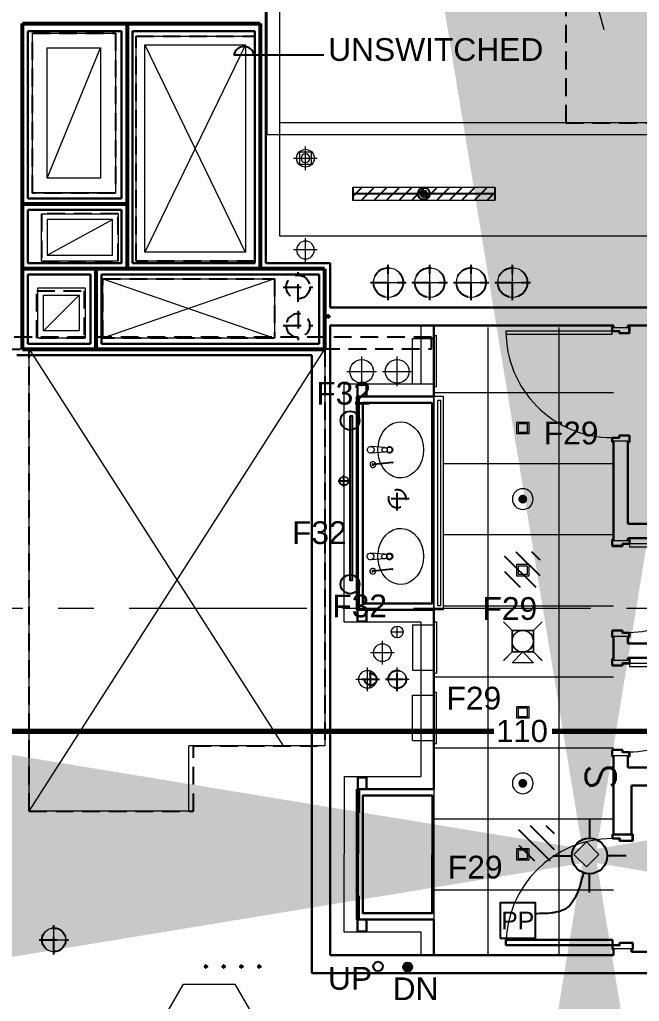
# Model space of a CAD drawing. Header units: inches. Extents: x -26500 to 0, y -3347 to 2257.
# Drawn here: x -23825.6 to -23616.2, y 534.4 to 866 of the extents above; entities that cross this region are included whole.
import ezdxf
from ezdxf.enums import TextEntityAlignment as Align

# ---------------------------------------------------------------- set-up
doc = ezdxf.new("R2010")
doc.units = ezdxf.units.IN
doc.header["$LTSCALE"] = 48
doc.header["$MEASUREMENT"] = 0
for name, pattern in [('A104$0$CENTER', [2, 1.25, -0.25, 0.25, -0.25]), ('CENTER2', [1.125, 0.75, -0.125, 0.125, -0.125]), ('NB - 5th floor_plan$0$HIDDEN2', [0.1875, 0.125, -0.0625])]:
    doc.linetypes.add(name, pattern=pattern)
for name, color, linetype in [('A104$0$A-AREA-IDEN', 8, 'Continuous'), ('A104$0$A-COUNTER', 8, 'Continuous'), ('A104$0$A-DOOR', 8, 'Continuous'), ('A104$0$A-DOOR-FRAM', 8, 'Continuous'), ('A104$0$A-FLOR-OPENING', 8, 'Continuous'), ('A104$0$A-FLOR-PFIX', 8, 'Continuous'), ('A104$0$A-FLOR-SLAB', 8, 'Continuous'), ('A104$0$A-FLOR-SLEEVE', 8, 'Continuous'), ('A104$0$A-FLOR-SPCL', 8, 'Continuous'), ('A104$0$A-FLOR-STRCT-6-12', 8, 'Continuous'), ('A104$0$A-GRID-GRDP0-15', 8, 'Continuous'), ('A104$0$A-HVAC-RDFF', 8, 'Continuous'), ('A104$0$A-WALL-FULL-INTR', 8, 'Continuous'), ('A104$0$bc104 - A-WALL-FIRE', 8, 'Continuous'), ('A104$0$E-RISER-SLEEVE', 8, 'Continuous'), ('A104$0$Level 30', 8, 'Continuous'), ('A104$0$M-CONC-PAD', 8, 'Continuous'), ('A104$0$M-HVAC', 8, 'Continuous'), ('A104$0$M-HVAC-FLDRAIN', 8, 'Continuous'), ('A604$0$A-ANNO-REVS-BULL', 8, 'Continuous'), ('A604$0$A-CLNG-AVDC', 8, 'Continuous'), ('A604$0$A-CLNG-LITE', 3, 'Continuous'), ('A604$0$A-CLNG-MECH-SUPP', 8, 'Continuous'), ('A604$0$A-CLNG-PATT', 8, 'Continuous'), ('A604$0$A-FLOR-OPENING', 8, 'Continuous'), ('A604$0$A-FLOR-SLEEVE', 8, 'Continuous'), ('A604$0$br604_br604 - E-Lite', 3, 'Continuous'), ('E-Emer-lite', 1, 'Continuous'), ('E-FIRE', 234, 'Continuous'), ('E-Lite', 53, 'Continuous'), ('E-Lite-Circ', 52, 'Continuous'), ('E-Lite-Emer', 13, 'Continuous'), ('E-Lite-Swch @ 48', 53, 'Continuous'), ('E-Lite-Swch @ 96', 53, 'Continuous'), ('E-TEXT', 6, 'Continuous'), ('EWIRE', 2, 'Continuous'), ('EWIRE @ 48', 2, 'Continuous'), ('G-Anno', 6, 'Continuous'), ('NB - 5th floor_plan$0$stcbeams', 1, 'NB - 5th floor_plan$0$HIDDEN2'), ('NB - 5th floor_plan$0$STDROPS', 1, 'NB - 5th floor_plan$0$HIDDEN2'), ('NB - 5th floor_plan$0$STSLABEDGE', 1, 'NB - 5th floor_plan$0$HIDDEN2'), ('NB - 5th floor_plan$0$STWETSTACK', 1, 'NB - 5th floor_plan$0$HIDDEN2'), ('XREF', 7, 'Continuous')]:
    doc.layers.add(name, color=color, linetype=linetype)
doc.layers.add('E-Fire-Covr', color=240, linetype='Continuous', lineweight=70, plot=False)
doc.styles.add('M08', font='arial.ttf', dxfattribs={"height": 7.68})
doc.styles.add('MAMEP ANNO', font='arial.ttf', dxfattribs={"height": 0.101562})
doc.styles.get("Standard").update_dxf_attribs({"font": 'simplex.shx'})
doc.dimstyles.new('STANDARD_WS', dxfattribs={"dimscale": 3.333333, "dimtxt": 0.18, "dimasz": 0.18, "dimexe": 0.18, "dimexo": 0.0625, "dimgap": 0.09, "dimtad": 0, "dimtih": 1, "dimtoh": 1, "dimdec": 4, "dimzin": 0, "dimdsep": 46, "dimlunit": 4, "dimtxsty": 'Standard', "dimcen": 0.09, "dimadec": 0, "dimazin": 0, "dimtfac": 1, "dimtdec": 4, "dimtofl": 0, "dimtmove": 0, "dimatfit": 3, "dimfxl": 1, "dimfrac": 2, "dimtolj": 1, "dimtzin": 0, "dimarcsym": 0})

# ---------------------------------------------------------------- blocks, each defined once
blk = doc.blocks.new('A104')
at = {"layer": 'A104$0$A-AREA-IDEN', "lineweight": 0, "elevation": 0.2066, "flags": 128}
blk.add_lwpolyline([(-23760.5768, 1163.8686), (-23710.4053, 1163.8686), (-23628.2191, 862.6629)], dxfattribs=at)
at = {"layer": 'A104$0$A-COUNTER', "lineweight": 30, "flags": 128}
for points in [[(-23686.1548, 736.5346), (-23709.6583, 736.5346), (-23709.6585, 668.7845), (-23686.1549, 668.7845), (-23686.1548, 736.5346)], [(-23686.1128, 603.9168), (-23709.6163, 603.9168), (-23709.658, 564.1596), (-23686.1545, 564.1596), (-23686.1128, 603.9168)]]:
    blk.add_lwpolyline(points, dxfattribs=at)
at = {"layer": 'A104$0$A-DOOR', "lineweight": 13, "extrusion": (0, 0, -1)}
for p, q in [((-23625.4078, 760.7836), (-23661.2872, 760.7836)), ((-23661.2872, 760.7187), (-23661.2872, 759.7845)), ((-23661.2742, 759.7845), (-23625.4078, 759.7845)), ((-23625.4078, 759.7845), (-23625.4078, 760.7836))]:
    blk.add_line(p, q, dxfattribs=at)
at = {"layer": 'A104$0$A-DOOR', "lineweight": 13}
blk.add_arc((-23625.3171, 760.751), 35.9701, 179.948152, 181.539644, dxfattribs=at)
at = {"layer": 'A104$0$A-DOOR', "lineweight": 0}
for centre, radius, start, end in [((-23625.3171, 760.751), 35.9701, 179.948539, 270.051461), ((-23625.2842, 553.3871), 36, 90, 180)]:
    blk.add_arc(centre, radius, start, end, dxfattribs=at)
at = {"layer": 'A104$0$A-DOOR', "lineweight": 0, "extrusion": (0, 0, -1)}
for centre in [(23619.5351, 688.9088), (23619.5357, 648.5338)]:
    blk.add_arc(centre, 30.0003, 180, 270.000004, dxfattribs=at)
at = {"layer": 'A104$0$A-DOOR', "lineweight": 13}
for points in [[(-23619.5351, 687.9068), (-23589.7871, 687.9068), (-23589.7871, 688.9087), (-23619.5351, 688.9087)], [(-23619.5357, 647.5318), (-23589.7877, 647.5318), (-23589.7877, 648.5337), (-23619.5357, 648.5337)]]:
    blk.add_3dface(points, dxfattribs=at)
at = {"layer": 'A104$0$A-DOOR', "lineweight": 30}
blk.add_3dface([(-23661.2842, 553.3871), (-23661.2842, 555.1371), (-23625.2842, 555.1371), (-23625.2842, 553.3871)], dxfattribs=at)
at = {"layer": 'A104$0$A-DOOR-FRAM', "lineweight": 30, "extrusion": (0, 0, -1)}
for p, q in [((-23625.4078, 762.2845), (-23625.4078, 760.7836)), ((-23625.4078, 762.2845), (-23625.0328, 762.2845)), ((-23625.4078, 760.7836), (-23623.0559, 760.7836)), ((-23623.0559, 760.7836), (-23623.0559, 760.0331)), ((-23623.0559, 760.0331), (-23619.5564, 760.0331)), ((-23619.5564, 762.2845), (-23619.9314, 762.2845)), ((-23619.5564, 760.0331), (-23619.5564, 762.2845)), ((-23625.4078, 723.2695), (-23625.4078, 724.7705)), ((-23625.4078, 724.7705), (-23623.0559, 724.7705)), ((-23625.4078, 723.2695), (-23625.0328, 723.2695)), ((-23623.0559, 724.7705), (-23623.0559, 725.521)), ((-23623.0559, 725.521), (-23619.5564, 725.521)), ((-23619.5564, 723.2695), (-23619.9314, 723.2695)), ((-23619.5564, 725.521), (-23619.5564, 723.2695)), ((-23625.3865, 688.1582), (-23625.3865, 690.4097)), ((-23625.3865, 690.4097), (-23625.0115, 690.4097)), ((-23619.5351, 690.4097), (-23619.9101, 690.4097)), ((-23619.5351, 690.4097), (-23619.5351, 688.9087)), ((-23621.887, 688.1582), (-23625.3865, 688.1582)), ((-23619.5351, 688.9087), (-23621.887, 688.9087)), ((-23621.887, 688.9087), (-23621.887, 688.1582)), ((-23625.3865, 659.6594), (-23625.3865, 657.408)), ((-23621.887, 659.6594), (-23625.3865, 659.6594)), ((-23625.3865, 657.408), (-23625.0115, 657.408)), ((-23621.887, 658.9089), (-23621.887, 659.6594)), ((-23619.5351, 658.9089), (-23621.887, 658.9089)), ((-23619.5351, 657.408), (-23619.9101, 657.408)), ((-23619.5351, 657.408), (-23619.5351, 658.9089)), ((-23625.3871, 647.7832), (-23625.3871, 650.0347)), ((-23625.3871, 650.0347), (-23625.0121, 650.0347)), ((-23619.5357, 650.0347), (-23619.9107, 650.0347)), ((-23619.5357, 650.0347), (-23619.5357, 648.5337)), ((-23621.8876, 647.7832), (-23625.3871, 647.7832)), ((-23619.5357, 648.5337), (-23621.8876, 648.5337)), ((-23621.8876, 648.5337), (-23621.8876, 647.7832)), ((-23625.3871, 619.2844), (-23625.3871, 617.033)), ((-23621.8876, 619.2844), (-23625.3871, 619.2844)), ((-23625.3871, 617.033), (-23625.0121, 617.033)), ((-23621.8876, 618.5339), (-23621.8876, 619.2844)), ((-23619.5357, 618.5339), (-23621.8876, 618.5339)), ((-23619.5357, 617.033), (-23619.9107, 617.033)), ((-23619.5357, 617.033), (-23619.5357, 618.5339)), ((-23625.2843, 590.8885), (-23625.2843, 589.3875)), ((-23625.2843, 590.8885), (-23624.9093, 590.8885)), ((-23618.4093, 590.8885), (-23618.7843, 590.8885)), ((-23618.4093, 588.637), (-23618.4093, 590.8885)), ((-23625.2843, 589.3875), (-23622.8621, 589.3875)), ((-23622.8621, 589.3875), (-23622.8621, 588.637)), ((-23622.8621, 588.637), (-23618.4093, 588.637)), ((-23622.8621, 553.3875), (-23622.8621, 554.138)), ((-23622.8621, 554.138), (-23618.4093, 554.138)), ((-23618.4093, 554.138), (-23618.4093, 551.8865)), ((-23625.2843, 551.8865), (-23625.2843, 553.3875)), ((-23625.2843, 553.3875), (-23622.8621, 553.3875)), ((-23625.2843, 551.8865), (-23624.9093, 551.8865)), ((-23618.4093, 551.8865), (-23618.7843, 551.8865))]:
    blk.add_line(p, q, dxfattribs=at)
at = {"layer": 'A104$0$A-DOOR-FRAM', "lineweight": 13, "extrusion": (0, 0, -1)}
for p, q in [((-23625.2577, 762.1345), (-23625.2577, 760.9337)), ((-23625.2577, 762.1345), (-23625.0328, 762.1345)), ((-23625.2577, 760.9337), (-23622.9058, 760.9337)), ((-23625.0328, 762.2845), (-23625.0328, 762.1345)), ((-23622.9058, 760.9337), (-23622.9058, 760.1832)), ((-23622.9058, 760.1832), (-23619.7065, 760.1832)), ((-23619.9314, 762.1345), (-23619.9314, 762.2845)), ((-23619.7065, 762.1345), (-23619.9314, 762.1345)), ((-23619.7065, 760.1832), (-23619.7065, 762.1345)), ((-23625.2577, 723.4196), (-23625.2577, 724.6204)), ((-23625.2577, 724.6204), (-23622.9058, 724.6204)), ((-23625.2577, 723.4196), (-23625.0328, 723.4196)), ((-23625.0328, 723.2695), (-23625.0328, 723.4196)), ((-23622.9058, 724.6204), (-23622.9058, 725.3709)), ((-23622.9058, 725.3709), (-23619.7065, 725.3709)), ((-23619.7065, 723.4196), (-23619.9314, 723.4196)), ((-23619.9314, 723.4196), (-23619.9314, 723.2695)), ((-23619.7065, 725.3709), (-23619.7065, 723.4196)), ((-23625.2364, 688.3083), (-23625.2364, 690.2596)), ((-23625.2364, 690.2596), (-23625.0115, 690.2596)), ((-23625.0115, 690.2596), (-23625.0115, 690.4097)), ((-23619.9101, 690.4097), (-23619.9101, 690.2596)), ((-23619.6852, 690.2596), (-23619.9101, 690.2596)), ((-23619.6852, 690.2596), (-23619.6852, 689.0588)), ((-23622.0371, 688.3083), (-23625.2364, 688.3083)), ((-23619.6852, 689.0588), (-23622.0371, 689.0588)), ((-23622.0371, 689.0588), (-23622.0371, 688.3083)), ((-23622.0371, 659.5093), (-23625.2364, 659.5093)), ((-23625.2364, 659.5093), (-23625.2364, 657.5581)), ((-23625.2364, 657.5581), (-23625.0115, 657.5581)), ((-23625.0115, 657.5581), (-23625.0115, 657.408)), ((-23622.0371, 658.7588), (-23622.0371, 659.5093)), ((-23619.6852, 658.7588), (-23622.0371, 658.7588)), ((-23619.9101, 657.408), (-23619.9101, 657.5581)), ((-23619.6852, 657.5581), (-23619.9101, 657.5581)), ((-23619.6852, 657.5581), (-23619.6852, 658.7588)), ((-23625.0121, 649.8846), (-23625.0121, 650.0347)), ((-23619.9107, 650.0347), (-23619.9107, 649.8846)), ((-23625.237, 647.9333), (-23625.237, 649.8846)), ((-23625.237, 649.8846), (-23625.0121, 649.8846)), ((-23622.0377, 647.9333), (-23625.237, 647.9333)), ((-23619.6858, 648.6838), (-23622.0377, 648.6838)), ((-23622.0377, 648.6838), (-23622.0377, 647.9333)), ((-23619.6858, 649.8846), (-23619.9107, 649.8846)), ((-23619.6858, 649.8846), (-23619.6858, 648.6838)), ((-23622.0377, 619.1343), (-23625.237, 619.1343)), ((-23625.237, 619.1343), (-23625.237, 617.1831)), ((-23625.237, 617.1831), (-23625.0121, 617.1831)), ((-23625.0121, 617.1831), (-23625.0121, 617.033)), ((-23622.0377, 618.3838), (-23622.0377, 619.1343)), ((-23619.6858, 618.3838), (-23622.0377, 618.3838)), ((-23619.9107, 617.033), (-23619.9107, 617.1831)), ((-23619.6858, 617.1831), (-23619.9107, 617.1831)), ((-23619.6858, 617.1831), (-23619.6858, 618.3838)), ((-23625.1342, 590.7384), (-23625.1342, 589.5376)), ((-23625.1342, 590.7384), (-23624.9093, 590.7384)), ((-23624.9093, 590.8885), (-23624.9093, 590.7384)), ((-23618.7843, 590.7384), (-23618.7843, 590.8885)), ((-23618.5594, 590.7384), (-23618.7843, 590.7384)), ((-23618.5594, 588.7871), (-23618.5594, 590.7384)), ((-23625.1342, 589.5376), (-23622.712, 589.5376)), ((-23622.712, 589.5376), (-23622.712, 588.7871)), ((-23622.712, 588.7871), (-23618.5594, 588.7871)), ((-23622.712, 553.2374), (-23622.712, 553.9879)), ((-23622.712, 553.9879), (-23618.5594, 553.9879)), ((-23618.5594, 553.9879), (-23618.5594, 552.0366)), ((-23625.1342, 552.0366), (-23625.1342, 553.2374)), ((-23625.1342, 553.2374), (-23622.712, 553.2374)), ((-23625.1342, 552.0366), (-23624.9093, 552.0366)), ((-23624.9093, 551.8865), (-23624.9093, 552.0366)), ((-23618.5594, 552.0366), (-23618.7843, 552.0366)), ((-23618.7843, 552.0366), (-23618.7843, 551.8865))]:
    blk.add_line(p, q, dxfattribs=at)
at = {"layer": 'A104$0$A-FLOR-OPENING', "lineweight": 0}
for points in [[(-23821.2736, 861.4074), (-23793.2736, 861.4074), (-23793.2736, 807.4074), (-23821.2736, 807.4074)], [(-23786.2736, 860.4074), (-23746.2736, 860.4074), (-23746.2736, 784.4074), (-23786.2736, 784.4074)], [(-23818.2736, 800.4074), (-23792.2736, 800.4074), (-23792.2736, 784.4074), (-23818.2736, 784.4074)], [(-23797.5236, 778.4074), (-23739.5236, 778.4074), (-23739.5236, 758.4074), (-23797.5236, 758.4074)], [(-23819.5236, 775.4074), (-23803.5236, 775.4074), (-23803.5236, 758.4074), (-23819.5236, 758.4074)]]:
    blk.add_3dface(points, dxfattribs=at)
at = {"layer": 'A104$0$A-FLOR-PFIX', "lineweight": 13, "extrusion": (0, 0, -1)}
for p, q in [((-23702.1584, 721.4703), (-23706.8556, 721.7807)), ((-23702.1584, 719.8488), (-23706.8556, 719.5384)), ((-23702.2835, 685.4703), (-23706.9807, 685.7807)), ((-23702.2835, 683.8488), (-23706.9807, 683.5384))]:
    blk.add_line(p, q, dxfattribs=at)
at = {"layer": 'A104$0$A-FLOR-PFIX', "lineweight": 13}
for p, q in [((-23699.5335, 716.4665), (-23706.0348, 715.8021)), ((-23699.5118, 716.2181), (-23706.0172, 715.5549)), ((-23699.5962, 680.4665), (-23706.0975, 679.8021)), ((-23699.5745, 680.218), (-23706.0799, 679.5549))]:
    blk.add_line(p, q, dxfattribs=at)
at = {"layer": 'A104$0$A-FLOR-PFIX', "lineweight": 13, "extrusion": (0, 0, -1)}
for centre in [(23706.9297, 720.6596), (23707.0548, 684.6596)]:
    blk.add_arc(centre, 1.1236, 266.219372, 93.780628, dxfattribs=at)
at = {"layer": 'A104$0$A-FLOR-PFIX', "lineweight": 0, "extrusion": (0, 0, -1)}
for centre in [(23706.9297, 720.6596), (23707.0548, 684.6596)]:
    blk.add_arc(centre, 1.1236, 105.910271, 266.219372, dxfattribs=at)
at = {"layer": 'A104$0$A-FLOR-PFIX', "lineweight": 13, "extrusion": (0, 0, -1)}
for centre, major_axis, ratio, start_param, end_param in [((-23696.8422, 720.6596), (0, -9.5005), 0.80916883, 1.6718291, 7.75225316), ((-23696.8422, 720.6553), (0, -9.5005), 0.80916883, 1.47083188, 1.67165562), ((-23702.2878, 720.6596), (-0.8884, 0), 0.9222097, 1.71386052, 4.56932479), ((-23696.8423, 684.6596), (0, -9.5005), 0.80916883, 1.67165562, 7.75312234), ((-23696.8423, 684.6596), (0, -9.5005), 0.80916883, 1.47083188, 1.67165562), ((-23702.413, 684.6596), (-0.8884, 0), 0.9222097, 1.71386052, 4.56932479)]:
    blk.add_ellipse(centre, major_axis=major_axis, ratio=ratio, start_param=start_param, end_param=end_param, dxfattribs=at)
at = {"layer": 'A104$0$A-FLOR-PFIX', "lineweight": 0, "extrusion": (0, 0, -1)}
for centre, major_axis, ratio, start_param, end_param in [((-23702.2878, 720.6596), (-0.8884, 0), 0.9222097, 4.71238898, 7.85398163), ((-23700.6327, 720.6588), (0, 1.1251), 0.97753003, 5.20829141, 10.50067489), ((-23700.6327, 720.6588), (0, 0.8751), 0.97753003, 5.02794945, 10.68102131), ((-23702.413, 684.6596), (-0.8884, 0), 0.9222097, 4.71238898, 7.85398163), ((-23700.6329, 684.6588), (0, 1.1251), 0.97753003, 5.09815197, 10.61076194), ((-23700.6329, 684.6588), (0, 0.8751), 0.97753003, 4.74756061, 10.99648424)]:
    blk.add_ellipse(centre, major_axis=major_axis, ratio=ratio, start_param=start_param, end_param=end_param, dxfattribs=at)
at = {"layer": 'A104$0$A-FLOR-PFIX', "lineweight": 13}
for centre, major_axis, start_param, end_param in [((-23706.2283, 715.6596), (-0.1874, 0.9663), 4.74938775, 10.78245637), ((-23699.5242, 716.3402), (0.0234, -0.1208), 6.19547185, 9.3370645), ((-23706.291, 679.6596), (-0.1874, 0.9663), 4.74938775, 10.78245637), ((-23699.5868, 680.3402), (0.0234, -0.1208), 6.19547185, 9.3370645)]:
    blk.add_ellipse(centre, major_axis=major_axis, ratio=0.97753003, start_param=start_param, end_param=end_param, dxfattribs=at)
at = {"layer": 'A104$0$A-FLOR-PFIX', "lineweight": 13, "extrusion": (0, 0, -1)}
for centre in [(-23706.2283, 715.6596), (-23706.291, 679.6596)]:
    blk.add_ellipse(centre, major_axis=(0.0469, -0.2416), ratio=0.97753003, dxfattribs=at)
at = {"layer": 'A104$0$A-FLOR-SLAB', "lineweight": 0}
for p, q in [((-23797.5236, 778.4074), (-23739.5236, 758.4074)), ((-23739.5236, 778.4074), (-23797.5236, 758.4074))]:
    blk.add_line(p, q, dxfattribs=at)
at = {"layer": 'A104$0$A-FLOR-SLEEVE', "lineweight": 0}
for p, q in [((-23729.0236, 815.1574), (-23729.0236, 823.1574)), ((-23733.0236, 819.1574), (-23725.0236, 819.1574)), ((-23729.0236, 784.1574), (-23729.0236, 792.1574)), ((-23725.0236, 788.1574), (-23733.0236, 788.1574)), ((-23701.0236, 771.1574), (-23701.0236, 783.1574)), ((-23687.0236, 771.1574), (-23687.0236, 783.1574)), ((-23673.0236, 771.1574), (-23673.0236, 783.1574)), ((-23659.0236, 771.1574), (-23659.0236, 783.1574)), ((-23707.0236, 777.1574), (-23695.0236, 777.1574)), ((-23693.0236, 777.1574), (-23681.0236, 777.1574)), ((-23679.0236, 777.1574), (-23667.0236, 777.1574)), ((-23665.0236, 777.1574), (-23653.0236, 777.1574)), ((-23710.0236, 742.1574), (-23710.0236, 752.1574)), ((-23698.0236, 742.1574), (-23698.0236, 752.1574)), ((-23715.0236, 747.1574), (-23705.0236, 747.1574)), ((-23703.0236, 747.1574), (-23693.0236, 747.1574)), ((-23718.0236, 710.1574), (-23714.0236, 710.1574)), ((-23716.0236, 708.1574), (-23716.0236, 712.1574)), ((-23698.0236, 657.1574), (-23698.0236, 661.1574)), ((-23700.0236, 659.1574), (-23696.0236, 659.1574)), ((-23703.0236, 648.1574), (-23703.0236, 656.1574)), ((-23707.0236, 652.1574), (-23699.0236, 652.1574)), ((-23708.0236, 639.1574), (-23708.0236, 647.1574)), ((-23698.0236, 639.1574), (-23698.0236, 647.1574)), ((-23712.0236, 643.1574), (-23704.0236, 643.1574)), ((-23702.0236, 643.1574), (-23694.0236, 643.1574)), ((-23814.0655, 550.1597), (-23814.0655, 560.1597)), ((-23819.0655, 555.1597), (-23809.0655, 555.1597))]:
    blk.add_line(p, q, dxfattribs=at)
at = {"layer": 'A104$0$A-FLOR-SLEEVE', "lineweight": 13}
for centre, radius in [((-23729.0236, 819.1574), 3), ((-23701.0236, 777.1574), 5), ((-23687.0236, 777.1574), 5), ((-23673.0236, 777.1574), 5), ((-23659.0236, 777.1574), 5), ((-23710.0236, 747.1574), 4), ((-23698.0236, 747.1574), 4), ((-23716.0236, 710.1574), 1.5), ((-23698.0236, 659.1574), 1.995), ((-23703.0236, 652.1574), 3), ((-23708.0236, 643.1574), 3), ((-23698.0236, 643.1574), 3), ((-23814.0655, 555.1597), 4)]:
    blk.add_circle(centre, radius, dxfattribs=at)
at = {"layer": 'A104$0$A-FLOR-SLEEVE', "lineweight": 13, "extrusion": (0, 0, -1)}
blk.add_circle((23729.0236, 788.1574), 3, dxfattribs=at)
at = {"layer": 'A104$0$A-FLOR-SPCL', "lineweight": 13}
for p, q in [((-23685.6542, 759.317), (-23684.7172, 759.3156)), ((-23685.6532, 742.005), (-23685.6542, 759.317)), ((-23684.7162, 742.0035), (-23684.7172, 759.3156)), ((-23692.9047, 758.3156), (-23685.6542, 758.3165)), ((-23692.9032, 743.0035), (-23692.9047, 758.3156)), ((-23692.9032, 743.0035), (-23685.6537, 743.0045)), ((-23685.6532, 742.005), (-23684.7162, 742.0035)), ((-23692.9034, 661.5346), (-23692.9048, 646.2225)), ((-23692.9034, 661.5346), (-23685.6538, 661.5336)), ((-23685.6534, 662.5331), (-23685.6543, 645.2211)), ((-23685.6534, 662.5331), (-23684.7163, 662.5346)), ((-23684.7163, 662.5346), (-23684.7173, 645.2225)), ((-23692.9048, 646.2225), (-23685.6543, 646.2216)), ((-23685.6543, 645.2211), (-23684.7173, 645.2225)), ((-23692.9034, 637.8156), (-23685.6529, 637.8165)), ((-23692.9019, 622.5035), (-23692.9034, 637.8156)), ((-23685.6529, 638.817), (-23684.7159, 638.8156)), ((-23685.6519, 621.505), (-23685.6529, 638.817)), ((-23684.7149, 621.5035), (-23684.7159, 638.8156)), ((-23692.9019, 622.5035), (-23685.6524, 622.5045)), ((-23685.6519, 621.505), (-23684.7149, 621.5035))]:
    blk.add_line(p, q, dxfattribs=at)
at = {"layer": 'A104$0$A-FLOR-STRCT-6-12', "lineweight": 13}
for p, q in [((-23722.4402, 754.6613), (-23822.44, 754.6611)), ((-23822.4396, 598.6597), (-23822.44, 754.6611)), ((-23722.4402, 754.6613), (-23722.44, 620.6596)), ((-23722.44, 620.6596), (-23768.4397, 620.6597)), ((-23768.4396, 598.6597), (-23768.4397, 620.6597)), ((-23768.4396, 598.6597), (-23822.4396, 598.6597))]:
    blk.add_line(p, q, dxfattribs=at)
at = {"layer": 'A104$0$A-FLOR-STRCT-6-12', "lineweight": 0}
for p, q in [((-23822.44, 754.6611), (-23736.5424, 620.6596)), ((-23822.4396, 598.6597), (-23722.4402, 754.6613))]:
    blk.add_line(p, q, dxfattribs=at)
at = {"layer": 'A104$0$A-FLOR-STRCT-6-12', "lineweight": 13}
blk.add_point((-23768.0655, 598.6597), dxfattribs=at)
at = {"layer": 'A104$0$A-GRID-GRDP0-15', "linetype": 'A104$0$CENTER', "lineweight": 0}
blk.add_line((-23884.5631, 667.1574), (-20368.7317, 667.1574), dxfattribs=at)
at = {"layer": 'A104$0$A-HVAC-RDFF', "lineweight": 0}
for p, q in [((-23816.2736, 812.4074), (-23798.2736, 856.4074)), ((-23749.2736, 857.4074), (-23783.2736, 787.4074)), ((-23783.2736, 857.4074), (-23749.3535, 787.3687)), ((-23816.2736, 786.4074), (-23794.2736, 798.4074)), ((-23817.5236, 760.9074), (-23805.5236, 772.9074))]:
    blk.add_line(p, q, dxfattribs=at)
at = {"layer": 'A104$0$A-HVAC-RDFF', "lineweight": 13}
for points in [[(-23816.2736, 856.4074), (-23798.2736, 856.4074), (-23798.2736, 812.4074), (-23816.2736, 812.4074)], [(-23783.2736, 857.4074), (-23749.2736, 857.4074), (-23749.2736, 787.4074), (-23783.2736, 787.4074)], [(-23816.2736, 786.4074), (-23794.2736, 786.4074), (-23794.2736, 798.4074), (-23816.2736, 798.4074)], [(-23817.5236, 772.9074), (-23805.5236, 772.9074), (-23805.5236, 760.9074), (-23817.5236, 760.9074)]]:
    blk.add_3dface(points, dxfattribs=at)
at = {"layer": 'A104$0$A-WALL-FULL-INTR', "lineweight": 30}
for p, q in [((-23742.4311, 937.0325), (-23742.4304, 783.6612)), ((-23822.8154, 862.0243), (-23791.1807, 862.0243)), ((-23822.8154, 805.5243), (-23822.8154, 862.0243)), ((-23791.1807, 862.0243), (-23791.1807, 805.5243)), ((-23787.4307, 862.0243), (-23787.4307, 783.6611)), ((-23787.4307, 862.0243), (-23746.1801, 862.0243)), ((-23746.1801, 862.0243), (-23746.1801, 783.6612)), ((-23746.1801, 858.5041), (-23746.1801, 783.6612)), ((-23791.1807, 805.5243), (-23822.8154, 805.5243)), ((-23791.1807, 801.7743), (-23822.8154, 801.7743)), ((-23822.8154, 783.6611), (-23822.8154, 801.7743)), ((-23791.1807, 801.7743), (-23791.1807, 783.6611)), ((-23791.1807, 783.6611), (-23822.8154, 783.6611)), ((-23746.1801, 783.6612), (-23787.4307, 783.6611)), ((-23746.1801, 783.6612), (-23783.4854, 783.6611)), ((-23720.6913, 783.6612), (-23742.4304, 783.6612)), ((-23720.6913, 783.6612), (-23720.6913, 768.7847)), ((-23822.8155, 756.4107), (-23822.8154, 779.9111)), ((-23801.6913, 779.9111), (-23822.8154, 779.9111)), ((-23801.6913, 779.9111), (-23801.6902, 756.4107)), ((-23724.4413, 779.9112), (-23797.9413, 779.9111)), ((-23797.9413, 779.9111), (-23797.9402, 756.4107)), ((-23724.4413, 779.9112), (-23724.4402, 756.4107)), ((-23487.4943, 768.7847), (-23720.6913, 768.7847)), ((-23720.6913, 762.6597), (-23720.6908, 550.0347)), ((-23685.6582, 762.6597), (-23720.6913, 762.6597)), ((-23720.6913, 762.6596), (-23720.6913, 752.6613)), ((-23801.6902, 756.4107), (-23822.8155, 756.4107)), ((-23724.4402, 756.4107), (-23797.9402, 756.4107)), ((-23726.8152, 752.6613), (-23826.5655, 752.6611)), ((-23726.8152, 752.6613), (-23726.8158, 543.9097)), ((-23711.6585, 550.0347), (-23720.6908, 550.0347)), ((-23711.6585, 543.9097), (-23726.8158, 543.9097))]:
    blk.add_line(p, q, dxfattribs=at)
at = {"layer": 'A104$0$A-WALL-FULL-INTR', "lineweight": 30, "extrusion": (0, 0, -1)}
for p, q in [((-23685.6583, 738.6596), (-23685.6582, 762.6596)), ((-23624.9128, 762.6595), (-23685.6582, 762.6596)), ((-23624.9084, 762.6595), (-23624.9084, 762.0092)), ((-23624.9084, 762.6595), (-23624.9084, 761.9095)), ((-23553.0334, 762.6595), (-23620.0334, 762.6595)), ((-23620.0334, 762.6595), (-23620.0334, 762.0092)), ((-23620.0334, 762.6595), (-23620.0334, 761.9095)), ((-23711.6579, 738.6595), (-23711.6582, 666.6595)), ((-23685.6583, 738.6596), (-23711.6579, 738.6595)), ((-23624.9084, 723.6445), (-23624.9078, 690.0347)), ((-23620.0334, 723.6445), (-23620.0334, 695.6595)), ((-23620.0334, 723.5448), (-23620.0334, 695.6595)), ((-23553.0328, 695.6597), (-23620.0328, 695.6597)), ((-23553.0328, 690.7847), (-23620.0328, 690.7847)), ((-23620.0323, 690.7847), (-23620.032, 690.0347)), ((-23685.6582, 666.6596), (-23711.6582, 666.6595)), ((-23685.6583, 666.6596), (-23685.6163, 606.0417)), ((-23624.9067, 657.783), (-23624.9073, 649.6597)), ((-23620.0318, 657.783), (-23620.0323, 655.2847)), ((-23553.0337, 655.2847), (-23620.0328, 655.2847)), ((-23553.0337, 650.4097), (-23620.0328, 650.4097)), ((-23620.0323, 650.4097), (-23620.0323, 649.6597)), ((-23624.9084, 617.408), (-23624.9084, 590.7384)), ((-23620.0323, 617.408), (-23620.0323, 613.4097)), ((-23620.0324, 613.4097), (-23553.0333, 613.4097)), ((-23618.7834, 607.2847), (-23618.7834, 590.7384)), ((-23618.7834, 607.2847), (-23467.0334, 607.2847)), ((-23711.6167, 606.0417), (-23711.6585, 562.0346)), ((-23711.6168, 606.0417), (-23685.6165, 606.0417)), ((-23618.7834, 590.7384), (-23624.9084, 590.7384)), ((-23711.6585, 562.0346), (-23685.6582, 562.0346)), ((-23685.6582, 562.0346), (-23685.6581, 550.0346)), ((-23624.9084, 552.2615), (-23624.9084, 550.0346)), ((-23618.7834, 552.2615), (-23618.7834, 551.1596)), ((-23618.7834, 551.1596), (-23587.9084, 551.1596)), ((-23711.6585, 550.0346), (-23624.9084, 550.0346)), ((-23711.6585, 543.9096), (-23587.9084, 543.9096))]:
    blk.add_line(p, q, dxfattribs=at)
at = {"layer": 'A104$0$A-WALL-FULL-INTR', "lineweight": 0, "extrusion": (0, 0, -1)}
for p, q in [((-23620.0334, 761.9095), (-23624.9084, 761.9095)), ((-23620.0334, 723.6445), (-23624.9084, 723.6445)), ((-23624.9078, 690.0347), (-23620.032, 690.0347)), ((-23624.9067, 657.783), (-23620.0318, 657.783)), ((-23624.9073, 649.6597), (-23620.0323, 649.6597)), ((-23624.9084, 617.408), (-23620.0323, 617.408)), ((-23624.9084, 552.2615), (-23618.7834, 552.2615))]:
    blk.add_line(p, q, dxfattribs=at)
at = {"layer": 'A104$0$A-WALL-FULL-INTR', "lineweight": 0, "flags": 128}
blk.add_lwpolyline([(-23689.9081, 550.0347), (-23689.9082, 557.7847), (-23715.9125, 557.7847), (-23715.8627, 610.2919), (-23689.8694, 610.2919), (-23689.9053, 662.4097), (-23715.9082, 662.4097), (-23715.9079, 742.9097), (-23689.9083, 742.9097), (-23689.9082, 762.6597)], dxfattribs=at)
at = {"layer": 'A104$0$A-WALL-FULL-INTR', "lineweight": 30}
for points in [[(-23711.3854, 738.6595), (-23711.3854, 742.6595), (-23708.3854, 742.6595), (-23708.3854, 738.6595)], [(-23711.3854, 666.6595), (-23711.3854, 662.6595), (-23708.3854, 662.6595), (-23708.3854, 666.6595)], [(-23711.3437, 610.0417), (-23711.3437, 606.0417), (-23708.3437, 606.0417), (-23708.3437, 610.0417)], [(-23711.3854, 558.0346), (-23711.3854, 562.0346), (-23708.3854, 562.0346), (-23708.3854, 558.0346)]]:
    blk.add_3dface(points, dxfattribs=at)
at = {"layer": 'A104$0$bc104 - A-WALL-FIRE', "lineweight": 53}
for p, q in [((-23824.6905, 754.5359), (-23824.6904, 864.6493)), ((-23824.6904, 864.6493), (-23744.3051, 864.6493)), ((-23789.3057, 864.6493), (-23789.3057, 781.7861)), ((-23744.3051, 864.6493), (-23744.3051, 781.7861)), ((-23789.4619, 803.6493), (-23824.6904, 803.6493)), ((-23722.5664, 781.7861), (-23824.6904, 781.7861)), ((-23799.8164, 781.7861), (-23799.8151, 754.5359)), ((-23722.5664, 781.7861), (-23722.5651, 754.5359))]:
    blk.add_line(p, q, dxfattribs=at)
at = {"layer": 'A104$0$bc104 - A-WALL-FIRE', "lineweight": 53, "flags": 128}
blk.add_lwpolyline([(-23722.5651, 754.5359), (-23824.6905, 754.5359)], dxfattribs=at)
at = {"layer": 'A104$0$E-RISER-SLEEVE', "lineweight": 0}
for p, q in [((-23721.3777, 764.9719), (-23721.3777, 766.4719)), ((-23722.1277, 765.7219), (-23720.6277, 765.7219)), ((-23763.3986, 546.1574), (-23761.8986, 546.1574)), ((-23762.6486, 545.4074), (-23762.6486, 546.9074)), ((-23757.3986, 546.1574), (-23755.8986, 546.1574)), ((-23756.6486, 545.4074), (-23756.6486, 546.9074)), ((-23751.3986, 546.1574), (-23749.8986, 546.1574)), ((-23750.6486, 545.4074), (-23750.6486, 546.9074)), ((-23745.3986, 546.1574), (-23743.8986, 546.1574)), ((-23744.6486, 545.4074), (-23744.6486, 546.9074))]:
    blk.add_line(p, q, dxfattribs=at)
at = {"layer": 'A104$0$E-RISER-SLEEVE', "lineweight": 13}
for centre in [(-23721.3777, 765.7219), (-23762.6486, 546.1574), (-23756.6486, 546.1574), (-23750.6486, 546.1574), (-23744.6486, 546.1574)]:
    blk.add_circle(centre, 0.5, dxfattribs=at)
at = {"layer": 'A104$0$Level 30', "lineweight": 40}
for p, q in [((-23711.0729, 738.6595), (-23711.3854, 738.6595)), ((-23711.3854, 738.6595), (-23711.3854, 730.6247)), ((-23711.0729, 730.6247), (-23711.0729, 738.6595)), ((-23711.3854, 730.6247), (-23711.0729, 730.6247)), ((-23711.3855, 666.6595), (-23711.3855, 674.6944)), ((-23711.3855, 674.6944), (-23711.073, 674.6944)), ((-23711.073, 674.6944), (-23711.073, 666.6595)), ((-23711.073, 666.6595), (-23711.3855, 666.6595)), ((-23711.0316, 606.0417), (-23711.3441, 606.0417)), ((-23711.3441, 606.0417), (-23711.3441, 598.0068)), ((-23711.0316, 598.0068), (-23711.0316, 606.0417)), ((-23711.3441, 598.0068), (-23711.0316, 598.0068)), ((-23711.3858, 562.0346), (-23711.3858, 570.0694)), ((-23711.3858, 570.0694), (-23711.0733, 570.0694)), ((-23711.0733, 570.0694), (-23711.0733, 562.0346)), ((-23711.0733, 562.0346), (-23711.3858, 562.0346))]:
    blk.add_line(p, q, dxfattribs=at)
at = {"layer": 'A104$0$Level 30', "lineweight": 13}
for points in [[(-23711.0729, 730.5622), (-23711.4096, 730.5622), (-23711.4097, 674.7569), (-23711.073, 674.7569)], [(-23711.0316, 597.9443), (-23711.3683, 597.9443), (-23711.41, 570.0984), (-23711.0733, 570.0984)]]:
    blk.add_3dface(points, dxfattribs=at)
at = {"layer": 'A104$0$M-CONC-PAD', "lineweight": 0}
blk.add_3dface([(-23543.0824, 915.1574), (-23742.0824, 915.1574), (-23742.0824, 827.1574), (-23543.0824, 827.1574)], dxfattribs=at)
at = {"layer": 'A104$0$M-HVAC', "lineweight": 0}
for p, q in [((-23737.6534, 792.8039), (-23737.6534, 831.1574)), ((-23547.0824, 792.8039), (-23737.6534, 792.8039))]:
    blk.add_line(p, q, dxfattribs=at)
at = {"layer": 'A104$0$M-HVAC', "lineweight": 13}
blk.add_3dface([(-23737.6534, 911.8039), (-23547.0824, 911.8039), (-23547.0824, 831.1574), (-23737.6534, 831.1574)], dxfattribs=at)
at = {"layer": 'A104$0$M-HVAC-FLDRAIN', "lineweight": 0, "extrusion": (0, 0, -1)}
blk.add_circle((23729.0236, 819.1574), 1.5, dxfattribs=at)
at = {"layer": 'A104$0$M-HVAC-FLDRAIN', "lineweight": 13}
blk.add_3dface([(-23727.0236, 821.1574), (-23731.0236, 821.1574), (-23731.0236, 817.1574), (-23727.0236, 817.1574)], dxfattribs=at)
blk = doc.blocks.new('NB - 5th floor_plan')
at = {"layer": 'NB - 5th floor_plan$0$stcbeams', "color": 1, "linetype": 'NB - 5th floor_plan$0$HIDDEN2', "elevation": -3}
blk.add_lwpolyline([(-23686.4402, 758.7703), (-23858.44, 758.6826), (-23858.44, 754.661), (-23686.4402, 754.7531)], close=True, dxfattribs=at)
at = {"layer": 'NB - 5th floor_plan$0$STDROPS', "color": 1, "linetype": 'NB - 5th floor_plan$0$HIDDEN2'}
blk.add_lwpolyline([(-23641.0236, 831.1574), (-23521.0236, 831.1574), (-23521.0236, 999.1574), (-23641.0236, 999.1574)], close=True, dxfattribs=at)
at = {"layer": 'NB - 5th floor_plan$0$STSLABEDGE', "color": 1, "linetype": 'NB - 5th floor_plan$0$HIDDEN2'}
for p, q in [((-23722.4402, 754.6613), (-23822.44, 754.6611)), ((-23822.4396, 598.6597), (-23822.44, 754.6611)), ((-23722.4402, 754.6613), (-23722.4399, 620.6594)), ((-23766.92, 620.6593), (-23722.4399, 620.6594)), ((-23766.92, 598.6243), (-23766.92, 620.6235)), ((-23822.4396, 598.6597), (-23766.92, 598.6597))]:
    blk.add_line(p, q, dxfattribs=at)
for points in [[(-23821.2736, 861.4074), (-23793.2736, 861.4074), (-23793.2736, 807.4074), (-23821.2736, 807.4074)], [(-23786.2736, 860.4074), (-23746.2736, 860.4074), (-23746.2736, 784.4074), (-23786.2736, 784.4074)], [(-23792.2738, 800.4075), (-23818.2738, 800.4075), (-23818.2738, 784.4075), (-23792.2738, 784.4075)], [(-23797.5236, 778.4074), (-23739.5236, 778.4074), (-23739.5236, 758.4074), (-23797.5236, 758.4074)], [(-23819.7736, 774.4074), (-23803.7736, 774.4074), (-23803.7736, 758.4074), (-23819.7736, 758.4074)]]:
    blk.add_lwpolyline(points, close=True, dxfattribs=at)
at = {"layer": 'NB - 5th floor_plan$0$STWETSTACK', "color": 1, "linetype": 'NB - 5th floor_plan$0$HIDDEN2'}
for p, q in [((-23701.0223, 771.1568, -0.0063), (-23701.0223, 783.1568, -0.0063)), ((-23687.0223, 771.1568, -0.0063), (-23687.0223, 783.1568, -0.0063)), ((-23673.0223, 771.1568, -0.0063), (-23673.0223, 783.1568, -0.0063)), ((-23659.0223, 771.1568, -0.0063), (-23659.0223, 783.1568, -0.0063)), ((-23731.5223, 770.6568, -0.0063), (-23731.5223, 780.6568, -0.0063)), ((-23707.0223, 777.1568, -0.0063), (-23695.0223, 777.1568, -0.0063)), ((-23693.0223, 777.1568, -0.0063), (-23681.0223, 777.1568, -0.0063)), ((-23679.0223, 777.1568, -0.0063), (-23667.0223, 777.1568, -0.0063)), ((-23665.0223, 777.1568, -0.0063), (-23653.0223, 777.1568, -0.0063)), ((-23736.5223, 775.6568, -0.0063), (-23726.5223, 775.6568, -0.0063)), ((-23718.0223, 710.1568, -0.0063), (-23714.0223, 710.1568, -0.0063)), ((-23716.0223, 708.1568, -0.0063), (-23716.0223, 712.1568, -0.0063)), ((-23698.0223, 700.1568, -0.0063), (-23698.0223, 708.1568, -0.0063)), ((-23694.0223, 704.1568, -0.0063), (-23702.0223, 704.1568, -0.0063)), ((-23698.0223, 639.1568, -0.0063), (-23698.0223, 647.1568, -0.0063)), ((-23707.0223, 640.1568, -0.0063), (-23707.0223, 646.1568, -0.0063)), ((-23710.0223, 643.1568, -0.0063), (-23704.0223, 643.1568, -0.0063)), ((-23702.0223, 643.1568, -0.0063), (-23694.0223, 643.1568, -0.0063)), ((-23814.0641, 550.1591, -0.0063), (-23814.0641, 560.1591, -0.0063)), ((-23819.0641, 555.1591, -0.0063), (-23809.0641, 555.1591, -0.0063))]:
    blk.add_line(p, q, dxfattribs=at)
at = {"layer": 'NB - 5th floor_plan$0$STWETSTACK', "color": 1, "linetype": 'NB - 5th floor_plan$0$HIDDEN2', "extrusion": (0, 0, -1)}
for p, q in [((-23731.5223, 767.6568, -0.0063), (-23731.5223, 757.6568, -0.0063)), ((-23736.5223, 762.6568, -0.0063), (-23726.5223, 762.6568, -0.0063))]:
    blk.add_line(p, q, dxfattribs=at)
at = {"layer": 'NB - 5th floor_plan$0$STWETSTACK', "color": 1, "linetype": 'Continuous', "lineweight": 0}
for p, q in [((-23721.3763, 764.9713, -0.0063), (-23721.3763, 766.4713, -0.0063)), ((-23722.1263, 765.7213, -0.0063), (-23720.6263, 765.7213, -0.0063))]:
    blk.add_line(p, q, dxfattribs=at)
at = {"layer": 'NB - 5th floor_plan$0$STWETSTACK', "color": 1, "linetype": 'NB - 5th floor_plan$0$HIDDEN2'}
for centre, radius in [((-23731.5223, 775.6568, -0.0063), 4), ((-23701.0223, 777.1568, -0.0063), 5), ((-23687.0223, 777.1568, -0.0063), 5), ((-23673.0223, 777.1568, -0.0063), 5), ((-23659.0223, 777.1568, -0.0063), 5), ((-23721.3763, 765.7213, -0.0063), 0.5), ((-23716.0223, 710.1568, -0.0063), 1.5), ((-23707.0223, 643.1568, -0.0063), 2), ((-23698.0223, 643.1568, -0.0063), 3), ((-23814.0641, 555.1591, -0.0063), 4)]:
    blk.add_circle(centre, radius, dxfattribs=at)
at = {"layer": 'NB - 5th floor_plan$0$STWETSTACK', "color": 1, "linetype": 'NB - 5th floor_plan$0$HIDDEN2', "extrusion": (0, 0, -1)}
for centre, radius in [((23731.5223, 762.6568, 0.0063), 4), ((23698.0223, 704.1568, 0.0063), 3)]:
    blk.add_circle(centre, radius, dxfattribs=at)
blk = doc.blocks.new('*E743')
at = {"layer": 'A604$0$A-CLNG-LITE', "linetype": 'Continuous', "lineweight": 0}
h = blk.add_hatch(color=256, dxfattribs=at)
edge = h.paths.add_edge_path()
edge.add_arc((0, 0), 12, 0, 360)
blk = doc.blocks.new('*E746')
at = {"layer": 'A604$0$A-CLNG-LITE', "linetype": 'Continuous', "lineweight": 0}
h = blk.add_hatch(color=256, dxfattribs=at)
edge = h.paths.add_edge_path()
edge.add_arc((0, 0), 12, 0, 360)
blk = doc.blocks.new('A604')
at = {"layer": 'A604$0$A-ANNO-REVS-BULL', "lineweight": 13, "elevation": 0, "flags": 128}
blk.add_lwpolyline([(-23770.25, 540.22), (-23752.93, 540.22), (-23744.27, 525.22), (-23752.93, 510.22), (-23770.25, 510.22), (-23778.91, 525.22), (-23770.25, 540.22)], close=True, dxfattribs=at)
at = {"layer": 'A604$0$A-CLNG-AVDC', "lineweight": 0}
for p, q in [((-23659.21, 659.65, 0), (-23662.09, 662.53, 0)), ((-23659.21, 659.65, 0), (-23662.09, 662.53, 0)), ((-23651.95, 659.65, 0), (-23649.06, 662.53, 0)), ((-23651.95, 659.65, 0), (-23649.06, 662.53, 0)), ((-23659.21, 652.39, 0), (-23662.09, 649.51, 0)), ((-23659.21, 652.39, 0), (-23662.09, 649.51, 0)), ((-23655.58, 652.39, 0), (-23659.21, 648.76, 0)), ((-23655.58, 652.39, 0), (-23659.21, 648.76, 0)), ((-23655.58, 652.39, 0), (-23651.95, 648.76, 0)), ((-23655.58, 652.39, 0), (-23651.95, 648.76, 0)), ((-23651.95, 652.39, 0), (-23649.06, 649.51, 0)), ((-23651.95, 652.39, 0), (-23649.06, 649.51, 0)), ((-23651.95, 648.76, 0), (-23659.21, 648.76, 0)), ((-23651.95, 648.76, 0), (-23659.21, 648.76, 0))]:
    blk.add_line(p, q, dxfattribs=at)
at = {"layer": 'A604$0$A-CLNG-AVDC', "lineweight": 0, "extrusion": (0, 0, -1)}
blk.add_ellipse((-23655.58, 656.02, 0), major_axis=(2.57, 2.57), ratio=1, start_param=3.926991, end_param=10.210176, dxfattribs=at)
blk.add_ellipse((-23655.58, 656.02, 0), major_axis=(2.57, 2.57), ratio=1, start_param=3.926991, end_param=10.210176, dxfattribs=at)
at = {"layer": 'A604$0$A-CLNG-AVDC', "lineweight": 0}
blk.add_3dface([(-23651.95, 652.39, 0), (-23659.21, 652.39, 0), (-23659.21, 659.65, 0), (-23651.95, 659.65, 0)], dxfattribs=at)
blk.add_3dface([(-23651.95, 652.39, 0), (-23659.21, 652.39, 0), (-23659.21, 659.65, 0), (-23651.95, 659.65, 0)], dxfattribs=at)
at = {"layer": 'A604$0$A-CLNG-LITE', "lineweight": 0}
for p, q in [((-23659.18, 659.62, 0), (-23662.03, 662.48, 0)), ((-23651.98, 659.62, 0), (-23649.12, 662.48, 0)), ((-23659.18, 652.42, 0), (-23662.03, 649.56, 0)), ((-23651.98, 652.42, 0), (-23649.12, 649.56, 0))]:
    blk.add_line(p, q, dxfattribs=at)
for centre, major_axis in [((-23655.58, 704.02, 0), (2.47, 2.47)), ((-23655.58, 656.02, 0), (2.55, 2.55)), ((-23655.58, 608.02, 0), (2.47, 2.47))]:
    blk.add_ellipse(centre, major_axis=major_axis, ratio=1, start_param=5.497787, end_param=11.780972, dxfattribs=at)
for points in [[(-23657.58, 730.02, 0), (-23653.58, 730.02, 0), (-23653.58, 726.02, 0), (-23657.58, 726.02, 0)], [(-23657.08, 729.52, 0), (-23654.08, 729.52, 0), (-23654.08, 726.52, 0), (-23657.08, 726.52, 0)], [(-23657.58, 682.02, 0), (-23653.58, 682.02, 0), (-23653.58, 678.02, 0), (-23657.58, 678.02, 0)], [(-23657.08, 681.52, 0), (-23654.08, 681.52, 0), (-23654.08, 678.52, 0), (-23657.08, 678.52, 0)], [(-23659.18, 652.42, 0), (-23651.98, 652.42, 0), (-23651.98, 659.62, 0), (-23659.18, 659.62, 0)], [(-23657.58, 634.02, 0), (-23653.58, 634.02, 0), (-23653.58, 630.02, 0), (-23657.58, 630.02, 0)], [(-23657.08, 633.52, 0), (-23654.08, 633.52, 0), (-23654.08, 630.52, 0), (-23657.08, 630.52, 0)], [(-23657.58, 586.02, 0), (-23653.58, 586.02, 0), (-23653.58, 582.02, 0), (-23657.58, 582.02, 0)], [(-23657.08, 585.52, 0), (-23654.08, 585.52, 0), (-23654.08, 582.52, 0), (-23657.08, 582.52, 0)]]:
    blk.add_3dface(points, dxfattribs=at)
at = {"layer": 'A604$0$A-CLNG-LITE', "lineweight": 13}
blk.add_3dface([(-23638.32, 584.02, 0), (-23634.08, 588.26, 0), (-23629.84, 584.02, 0), (-23634.08, 579.78, 0)], dxfattribs=at)
at = {"layer": 'A604$0$A-CLNG-MECH-SUPP', "lineweight": 0}
for p, q in [((-23682.41, 738.66), (-23685.66, 738.66)), ((-23685.66, 666.66), (-23685.66, 738.66)), ((-23683.28, 737.28), (-23684.28, 737.28)), ((-23684.28, 668.03), (-23684.28, 737.28)), ((-23683.28, 668.03), (-23683.28, 737.28)), ((-23682.41, 666.6), (-23682.41, 738.66)), ((-23682.41, 666.66), (-23685.66, 666.66)), ((-23683.28, 668.03), (-23684.28, 668.03))]:
    blk.add_line(p, q, dxfattribs=at)
at = {"layer": 'A604$0$A-CLNG-PATT', "lineweight": 0}
for p, q in [((-23667.28, 550.03, 0), (-23667.28, 762.03, 0)), ((-23643.28, 550.03, 0), (-23643.28, 762.03, 0)), ((-23685.66, 740.02, 0), (-23624.91, 740.02, 0)), ((-23685.66, 738.66), (-23685.66, 666.66)), ((-23682.41, 716.02, 0), (-23624.91, 716.02, 0)), ((-23675.38, 716.02, 0), (-23625.27, 716.02, 0)), ((-23682.41, 692.02, 0), (-23624.91, 692.02, 0)), ((-23678.47, 692.02, 0), (-23625.27, 692.02, 0)), ((-23682.41, 668.02, 0), (-23624.91, 668.02, 0)), ((-23678.67, 668.02, 0), (-23624.91, 668.02, 0)), ((-23685.66, 644.02, 0), (-23624.91, 644.02, 0)), ((-23685.66, 620.02, 0), (-23624.91, 620.02, 0)), ((-23685.66, 606.66), (-23685.66, 562.03, 0)), ((-23685.66, 596.02, 0), (-23624.91, 596.02, 0)), ((-23685.66, 572.02, 0), (-23624.91, 572.02, 0))]:
    blk.add_line(p, q, dxfattribs=at)
at = {"layer": 'A604$0$A-FLOR-OPENING', "lineweight": 0}
for points in [[(-23821.27, 861.41), (-23793.27, 861.41), (-23793.27, 807.41), (-23821.27, 807.41)], [(-23786.27, 860.41), (-23746.27, 860.41), (-23746.27, 784.41), (-23786.27, 784.41)], [(-23818.27, 800.41), (-23792.27, 800.41), (-23792.27, 784.41), (-23818.27, 784.41)], [(-23797.52, 778.41), (-23739.52, 778.41), (-23739.52, 758.41), (-23797.52, 758.41)], [(-23819.52, 775.41), (-23803.52, 775.41), (-23803.52, 758.41), (-23819.52, 758.41)]]:
    blk.add_3dface(points, dxfattribs=at)
at = {"layer": 'A604$0$A-FLOR-SLEEVE', "lineweight": 0}
for p, q in [((-23729.02, 815.16), (-23729.02, 823.16)), ((-23733.02, 819.16), (-23725.02, 819.16)), ((-23729.02, 784.16), (-23729.02, 792.16)), ((-23725.02, 788.16), (-23733.02, 788.16)), ((-23701.02, 771.16), (-23701.02, 783.16)), ((-23687.02, 771.16), (-23687.02, 783.16)), ((-23673.02, 771.16), (-23673.02, 783.16)), ((-23659.02, 771.16), (-23659.02, 783.16)), ((-23707.02, 777.16), (-23695.02, 777.16)), ((-23693.02, 777.16), (-23681.02, 777.16)), ((-23679.02, 777.16), (-23667.02, 777.16)), ((-23665.02, 777.16), (-23653.02, 777.16)), ((-23710.02, 742.16), (-23710.02, 752.16)), ((-23698.02, 742.16), (-23698.02, 752.16)), ((-23715.02, 747.16), (-23705.02, 747.16)), ((-23703.02, 747.16), (-23693.02, 747.16)), ((-23718.02, 710.16), (-23714.02, 710.16)), ((-23716.02, 708.16), (-23716.02, 712.16)), ((-23698.02, 657.16), (-23698.02, 661.16)), ((-23700.02, 659.16), (-23696.02, 659.16)), ((-23703.02, 648.16), (-23703.02, 656.16)), ((-23707.02, 652.16), (-23699.02, 652.16)), ((-23708.02, 639.16), (-23708.02, 647.16)), ((-23698.02, 639.16), (-23698.02, 647.16)), ((-23712.02, 643.16), (-23704.02, 643.16)), ((-23702.02, 643.16), (-23694.02, 643.16)), ((-23814.07, 550.16), (-23814.07, 560.16)), ((-23819.07, 555.16), (-23809.07, 555.16))]:
    blk.add_line(p, q, dxfattribs=at)
at = {"layer": 'A604$0$A-FLOR-SLEEVE', "lineweight": 13}
for centre, radius in [((-23729.02, 819.16), 3), ((-23701.02, 777.16), 5), ((-23687.02, 777.16), 5), ((-23673.02, 777.16), 5), ((-23659.02, 777.16), 5), ((-23710.02, 747.16), 4), ((-23698.02, 747.16), 4), ((-23716.02, 710.16), 1.5), ((-23698.02, 659.16), 2), ((-23703.02, 652.16), 3), ((-23708.02, 643.16), 3), ((-23698.02, 643.16), 3), ((-23814.07, 555.16), 4)]:
    blk.add_circle(centre, radius, dxfattribs=at)
at = {"layer": 'A604$0$A-FLOR-SLEEVE', "lineweight": 13, "extrusion": (0, 0, -1)}
blk.add_circle((23729.02, 788.16), 3, dxfattribs=at)
at = {"layer": 'A604$0$br604_br604 - E-Lite', "lineweight": 13}
blk.add_3dface([(-23713.02, 809.41), (-23665.02, 809.41), (-23665.02, 804.91), (-23713.02, 804.91)], dxfattribs=at)
at = {"layer": 'A604$0$A-CLNG-LITE', "lineweight": 0, "xscale": 0.125, "yscale": 0.125, "zscale": 1.25e-11}
for name, p in [('*E743', (-23655.58, 704.02, 0)), ('*E746', (-23655.58, 608.02, 0))]:
    blk.add_blockref(name, p, dxfattribs=at)
blk = doc.blocks.new('LTG-Switch-Anno')
at = {"color": 0, "linetype": 'ByBlock'}
blk.add_text('S', height=0.1042, dxfattribs=at).set_placement((0, -0.1094), align=Align.CENTER)
at = {"color": 6, "style": 'MAMEP ANNO'}
blk.add_attdef('SUB', (0.0521, -0.125), '', height=0.0729, dxfattribs=at)
blk = doc.blocks.new('LFIND4')
for p, q in [((-24, 2), (-24, -2)), ((24, 0), (-24, 0)), ((24, 2), (24, -2))]:
    blk.add_line(p, q)
for radius in [2, 1.12, 0.5]:
    blk.add_circle((0, 0), radius)
blk = doc.blocks.new('LTG-SwitchPP-Anno')
at = {"color": 0, "linetype": 'ByBlock'}
blk.add_lwpolyline([(-0.125, -0.125), (0.125, -0.125), (0.125, 0.125), (-0.125, 0.125)], close=True, dxfattribs=at)
at = {"color": 0, "linetype": 'ByBlock', "style": 'MAMEP ANNO'}
blk.add_text('PP', height=0.125, dxfattribs=at).set_placement((0, 0), align=Align.MIDDLE_CENTER)
blk = doc.blocks.new('*U149')
at = {"layer": 'E-Fire-Covr'}
blk.add_lwpolyline([(10.15, 322), (318, 322), (318, -314), (-318, -314), (-318, 322), (-9.51, 322)], dxfattribs=at)
at = {"layer": 'E-Fire-Covr', "style": 'MAMEP ANNO'}
blk.add_text('110', height=7.5, dxfattribs=at).set_placement((0, 322), align=Align.MIDDLE_CENTER)
blk = doc.blocks.new('PWR-CondDn-Anno')
at = {"color": 0, "linetype": 'ByBlock'}
for radius in [0.0312, 0.026, 0.0208, 0.0156, 0.0104, 0.00521]:
    blk.add_circle((0, 0), radius, dxfattribs=at)
blk = doc.blocks.new('LTG-DTSensor-Anno')
at = {"color": 0, "linetype": 'ByBlock'}
blk.add_circle((0, 0), 0.0625, dxfattribs=at)
for points in [[(0.0218, 0.1288), (-0.0218, 0.1286), (-0.0004, 0.2596)], [(-0.1288, -0.0218), (-0.1286, 0.0218), (-0.2596, 0.0004)], [(0.1288, -0.0218), (0.1286, 0.0218), (0.2596, 0.0004)], [(0.0218, -0.1288), (-0.0218, -0.1286), (-0.0004, -0.2596)]]:
    blk.add_solid(points, dxfattribs=at)
for points in [[(0, 0.1287), (0, 0.0625)], [(-0.1287, 0), (-0.0625, 0)], [(0.1287, 0), (0.0625, 0)], [(0, -0.1287), (0, -0.0625)]]:
    blk.add_leader(points, dimstyle='STANDARD_WS', override={"dimscale": 192, "dimasz": 0.125, "dimgap": 0.09, "dimtad": 0, "dimfrac": 0}, dxfattribs=at)

msp = doc.modelspace()

# ---------------------------------------------------------------- hatches: boundary and pattern name
at = {"layer": 'E-Emer-lite'}
h = msp.add_hatch(dxfattribs=at)
h.set_pattern_fill('ANSI31', color=256, scale=30, angle=90.0676)
h.set_pattern_definition([(135.067582, (-26077.5438, 25935.8046), (-2.64852087, -2.6547763), [])])
h.paths.add_polyline_path([(-23661.77, 674.26), (-23661.83, 686.26), (-23649.83, 686.28), (-23649.77, 674.28)])
h = msp.add_hatch(dxfattribs=at)
h.set_pattern_fill('ANSI31', color=256, scale=30, angle=90.0676)
h.set_pattern_definition([(135.067582, (-26072.7143, 25843.361), (-2.64852087, -2.6547763), [])])
h.paths.add_polyline_path([(-23656.94, 581.82), (-23657, 593.82), (-23645, 593.83), (-23644.94, 581.83)])
at = {"layer": 'E-Lite-Emer'}
h = msp.add_hatch(dxfattribs=at)
h.set_pattern_fill('ANSI31', color=256, scale=24, angle=180, style=0)
h.set_pattern_definition([(225, (-25784.5473, 3528.9074), (2.1213203, -2.1213203), [])])
h.paths.add_polyline_path([(-23665.02, 809.16), (-23713.02, 809.16), (-23713.02, 805.16), (-23665.02, 805.16)])

# ---------------------------------------------------------------- linework, layer by layer
at = {"layer": 'E-Lite', "elevation": 0}
msp.add_lwpolyline([(-23713.89, 732.14), (-23713.28, 732.14), (-23713.28, 676.52), (-23713.89, 676.52)], close=True, dxfattribs=at)
at = {"layer": 'E-Lite'}
for centre in [(-23713.97, 730.54), (-23713.97, 675.26)]:
    msp.add_circle(centre, 3.19, dxfattribs=at)
at = {"layer": 'E-Lite-Circ', "linetype": 'CENTER2'}
msp.add_spline([(-23635.08, 577.75), (-23640.99, 565.76), (-23651.35, 563.99)], degree=3, dxfattribs=at)
at = {"layer": 'EWIRE'}
msp.add_circle((-23704.47, 546.18), 1.62, dxfattribs=at)
at = {"layer": 'G-Anno'}
msp.add_line((-23753.19, 854.07, 0), (-23722.84, 854.07, 0), dxfattribs=at)
msp.add_arc((-23749.78, 853.4, 0), 3.48, 11.1197, 168.8803, dxfattribs=at)

# ---------------------------------------------------------------- block references
at = {"layer": 'E-FIRE'}
msp.add_blockref('*U149', (-23655.84, 303.69), dxfattribs=at)
at = {"layer": 'E-Lite'}
msp.add_blockref('LFIND4', (-23689.02, 807.16), dxfattribs=at)
at = {"layer": 'E-Lite-Swch @ 48', "xscale": 48, "yscale": 48, "zscale": 48}
msp.add_blockref('LTG-SwitchPP-Anno', (-23657.27, 561.68, 0), dxfattribs=at)
at = {"layer": 'E-Lite-Swch @ 96', "xscale": 96, "yscale": 96, "zscale": 96, "rotation": 90}
msp.add_blockref('LTG-Switch-Anno', (-23634.76, 610.26, 0), dxfattribs=at)
at = {"layer": 'E-Lite-Swch @ 96', "xscale": 96, "yscale": 96, "zscale": 96}
msp.add_blockref('LTG-DTSensor-Anno', (-23633.02, 583.5, 0), dxfattribs=at)
at = {"layer": 'EWIRE @ 48', "xscale": 48, "yscale": 48, "zscale": 48}
msp.add_blockref('PWR-CondDn-Anno', (-23694.5, 546), dxfattribs=at)
at = {"layer": 'XREF'}
for name in ['A104', 'NB - 5th floor_plan', 'A604']:
    msp.add_blockref(name, (0, 0), dxfattribs=at)

# ---------------------------------------------------------------- texts
at = {"layer": 'E-TEXT', "style": 'M08'}
for s, p in [('UNSWITCHED', (-23721.35, 852.03, 0)), ('F32', (-23725.37, 735.94)), ('F29', (-23648.49, 722.52)), ('F32', (-23733.58, 688.86)), ('F32', (-23719.96, 664.12)), ('F29', (-23669.2, 663.23)), ('F29', (-23681.36, 632.96)), ('F29', (-23680.9, 575.88)), ('UP', (-23721.4, 538.32)), ('DN', (-23699.57, 534.8))]:
    msp.add_text(s, height=7.68, dxfattribs=at).set_placement(p)

doc.saveas('drawing.dxf')
